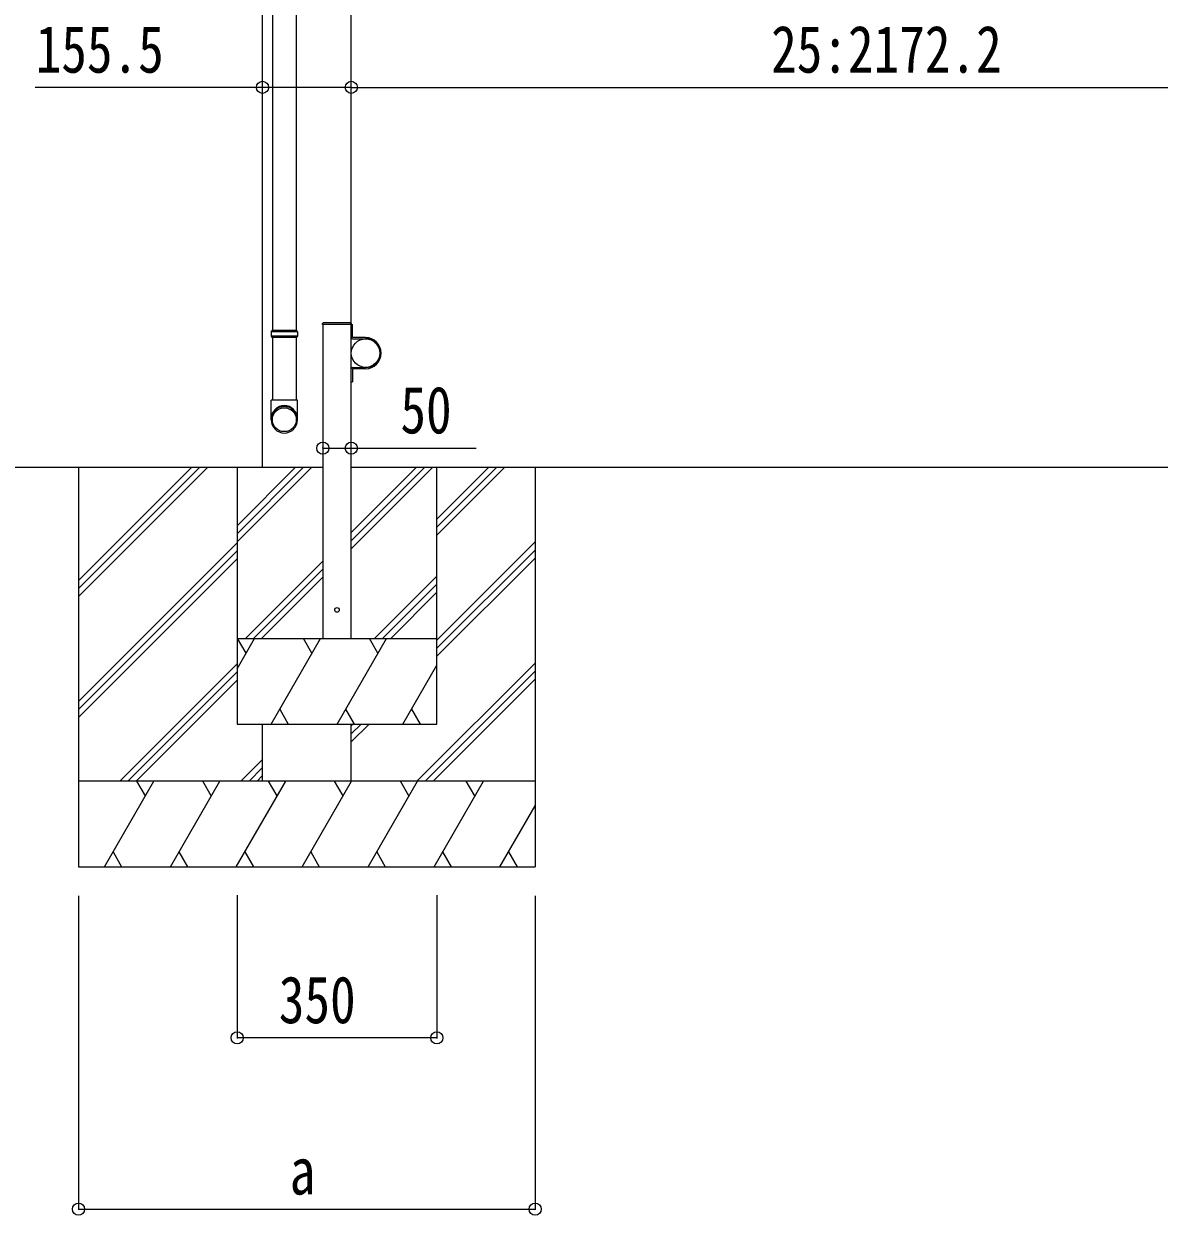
# Model space of a CAD drawing. Units: millimetres, scale not verified. Extents: x -10512 to 10512, y -7425 to 7425.
# Drawn here: x -8224 to -6235, y -4451 to -2364 of the extents above; entities that cross this region are included whole.
import ezdxf
from ezdxf.enums import TextEntityAlignment as Align

# ---------------------------------------------------------------- set-up
doc = ezdxf.new("R2010")
doc.units = ezdxf.units.MM
doc.header["$LTSCALE"] = 30
for name, color, linetype in [('0-4_YKK_13', 4, 'Continuous'), ('0-5_YKK_A1', 4, 'Continuous'), ('0-6_YKK_D', 6, 'Continuous')]:
    doc.layers.add(name, color=color, linetype=linetype)
doc.styles.add('ＭＳ ゴシック', font='')
doc.styles.get('ＭＳ ゴシック').set_extended_font_data('MS Gothic')

msp = doc.modelspace()

# ---------------------------------------------------------------- linework, layer by layer
at = {"layer": '0-4_YKK_13'}
for p, q in [((-7788.83, -2092.75), (-7788.83, -2901.25)), ((-7746.83, -2092.75), (-7746.83, -2901.25)), ((-7790.83, -2903.25), (-7789.83, -2901.25)), ((-7745.83, -2901.25), (-7789.83, -2901.25)), ((-7744.83, -2903.25), (-7745.83, -2901.25)), ((-7700.78, -2890.8), (-7700.68, -2888.75)), ((-7650.18, -2890.8), (-7700.78, -2890.8)), ((-7651.29, -2887.8), (-7699.68, -2887.8)), ((-7650.48, -2890.8), (-7648.48, -2890.8)), ((-7650.48, -2890.8), (-7650.48, -2913.5)), ((-7650.18, -2890.8), (-7650.29, -2888.75)), ((-7648.48, -2913.5), (-7648.48, -2890.8)), ((-7744.83, -2903.25), (-7790.83, -2903.25)), ((-7744.83, -2911.25), (-7790.83, -2911.25)), ((-7745.83, -2913.25), (-7789.83, -2913.25)), ((-7788.83, -2913.25), (-7788.83, -3023.25)), ((-7746.83, -2913.25), (-7746.83, -3023.25)), ((-7744.83, -2911.25), (-7745.83, -2913.25)), ((-7744.83, -2903.25), (-7744.83, -2911.25)), ((-7625.48, -2913.5), (-7648.48, -2913.5)), ((-7648.48, -2915.5), (-7625.48, -2915.5)), ((-7650.48, -2990.8), (-7650.48, -2968.1)), ((-7648.48, -2966.1), (-7625.48, -2966.1)), ((-7648.48, -2968.1), (-7648.48, -2990.8)), ((-7625.48, -2968.1), (-7648.48, -2968.1)), ((-7650.48, -2990.8), (-7648.48, -2990.8)), ((-7790.83, -3057.39), (-7790.83, -3023.25)), ((-7744.83, -3023.25), (-7790.83, -3023.25)), ((-7744.83, -3057.39), (-7744.83, -3023.25))]:
    msp.add_line(p, q, dxfattribs=at)
msp.add_lwpolyline([(-7790.83, -2903.25), (-7790.83, -2911.25), (-7789.83, -2913.25)], dxfattribs=at)
msp.add_circle((-7675.48, -3390.8), 4, dxfattribs=at)
for centre, radius, start, end in [((-7699.68, -2888.8), 1, 90, 176.99994), ((-7651.29, -2888.8), 1, 3.00011, 90), ((-7648.48, -2913.5), 2, 180, 270), ((-7625.48, -2940.8), 27.3, 270, 90), ((-7625.48, -2940.8), 25.3, 270, 90), ((-7648.48, -2968.1), 2, 90, 180)]:
    msp.add_arc(centre, radius, start, end, dxfattribs=at)
for centre, major_axis, ratio, start_param, end_param in [((-7767.83, -3055.65), (-23, 0), 0.996195, 3.1415927, 6.2831853), ((-7767.83, -3057.39), (-23, 0), 0.996195, 3.1415927, 6.2831853), ((-7767.83, -3057.39), (0, -23.43), 0.981806, 4.712389, 7.8539816)]:
    msp.add_ellipse(centre, major_axis=major_axis, ratio=ratio, start_param=start_param, end_param=end_param, dxfattribs=at)
msp.add_ellipse((-7767.83, -3057.39), major_axis=(21, 0), ratio=0.996195, dxfattribs=at)
at = {"layer": '0-5_YKK_A1'}
for p, q in [((-7805.98, -3140.8), (-7805.98, -1032.46)), ((-7700.48, -2890.8), (-7700.48, -3440.8)), ((-7650.48, -2890.8), (-7700.48, -2890.8)), ((-7650.48, -3440.8), (-7650.48, -2890.8)), ((-8257.12, -3140.8), (-7805.98, -3140.8)), ((-8128.48, -3140.75), (-8128.48, -3840.75)), ((-8128.48, -3367.38), (-7901.85, -3140.75)), ((-8128.48, -3353.23), (-7915.99, -3140.75)), ((-8128.48, -3339.09), (-7930.14, -3140.75)), ((-7850.48, -3140.8), (-7850.48, -3590.8)), ((-7850.48, -3243.15), (-7748.13, -3140.8)), ((-7850.48, -3257.29), (-7733.99, -3140.8)), ((-7850.48, -3271.44), (-7719.85, -3140.8)), ((-7850.48, -3140.8), (-7700.48, -3140.8)), ((-7650.48, -3140.8), (-5206.47, -3140.8)), ((-7650.48, -3283.57), (-7507.72, -3140.8)), ((-7650.48, -3269.43), (-7521.86, -3140.8)), ((-7650.48, -3255.28), (-7536, -3140.8)), ((-7500.48, -3259.88), (-7381.41, -3140.8)), ((-7500.48, -3245.73), (-7395.55, -3140.8)), ((-7500.48, -3231.59), (-7409.69, -3140.8)), ((-7500.48, -3590.8), (-7500.48, -3140.8)), ((-7328.48, -3140.75), (-7328.48, -3840.75)), ((-8128.48, -3551.22), (-7850.48, -3273.22)), ((-7500.48, -3443.72), (-7328.48, -3271.72)), ((-8128.48, -3565.36), (-7850.48, -3287.37)), ((-7500.48, -3457.86), (-7328.48, -3285.87)), ((-8128.48, -3579.51), (-7850.48, -3301.51)), ((-7836.01, -3440.8), (-7700.48, -3305.28)), ((-7500.48, -3472.01), (-7328.48, -3300.01)), ((-7821.86, -3440.8), (-7700.48, -3319.43)), ((-7807.72, -3440.8), (-7700.48, -3333.57)), ((-7609.73, -3440.8), (-7500.48, -3331.56)), ((-7595.59, -3440.8), (-7500.48, -3345.7)), ((-7581.45, -3440.8), (-7500.48, -3359.84)), ((-7850.48, -3493.92), (-7819.82, -3440.8)), ((-7850.48, -3440.8), (-7500.48, -3440.8)), ((-7834.82, -3466.79), (-7849.82, -3440.8)), ((-7790.95, -3590.8), (-7704.35, -3440.8)), ((-7719.35, -3466.79), (-7734.35, -3440.8)), ((-7675.48, -3590.8), (-7588.88, -3440.8)), ((-7603.88, -3466.79), (-7618.88, -3440.8)), ((-8055.88, -3690.75), (-7850.48, -3485.36)), ((-7535.38, -3690.75), (-7328.48, -3483.86)), ((-8041.73, -3690.75), (-7850.48, -3499.5)), ((-7560.01, -3590.8), (-7500.48, -3487.7)), ((-7521.23, -3690.75), (-7328.48, -3498)), ((-8027.59, -3690.75), (-7850.48, -3513.64)), ((-7507.09, -3690.75), (-7328.48, -3512.14)), ((-7775.95, -3564.83), (-7760.95, -3590.8)), ((-7660.48, -3564.82), (-7645.48, -3590.8)), ((-7545.01, -3564.82), (-7530.01, -3590.8)), ((-7650.48, -3593.72), (-7646.24, -3589.48)), ((-7850.48, -3590.8), (-7500.48, -3590.8)), ((-7805.98, -3690.75), (-7805.98, -3590.8)), ((-7650.48, -3622.01), (-7619.28, -3590.8)), ((-7650.48, -3607.86), (-7633.43, -3590.8)), ((-7650.48, -3690.75), (-7650.48, -3590.8)), ((-7843.74, -3690.75), (-7806.48, -3653.49)), ((-7829.6, -3690.75), (-7806.48, -3667.63)), ((-7328.48, -3690.75), (-8128.48, -3690.75)), ((-8082.91, -3840.75), (-7996.3, -3690.75)), ((-8011.3, -3716.73), (-8026.31, -3690.74)), ((-7967.44, -3840.75), (-7880.83, -3690.75)), ((-7895.83, -3716.73), (-7910.84, -3690.74)), ((-7851.97, -3840.74), (-7765.36, -3690.75)), ((-7815.46, -3690.75), (-7806.48, -3681.77)), ((-7780.37, -3716.73), (-7795.37, -3690.75)), ((-7736.5, -3840.75), (-7649.89, -3690.75)), ((-7664.9, -3716.73), (-7679.9, -3690.75)), ((-7621.03, -3840.75), (-7534.42, -3690.75)), ((-7549.42, -3716.73), (-7564.43, -3690.75)), ((-7505.56, -3840.75), (-7418.96, -3690.75)), ((-7433.96, -3716.73), (-7448.96, -3690.75)), ((-7390.09, -3840.75), (-7328.48, -3734.04)), ((-8067.91, -3814.77), (-8052.91, -3840.74)), ((-7952.44, -3814.77), (-7937.44, -3840.74)), ((-7836.97, -3814.77), (-7821.97, -3840.74)), ((-7721.5, -3814.76), (-7706.5, -3840.75)), ((-7606.03, -3814.77), (-7591.03, -3840.75)), ((-7490.56, -3814.77), (-7475.56, -3840.75)), ((-7375.09, -3814.77), (-7360.09, -3840.75)), ((-8128.48, -3840.75), (-7328.48, -3840.75))]:
    msp.add_line(p, q, dxfattribs=at)
msp.add_lwpolyline([(-7650.48, -3140.8), (-7650.48, -1011.8), (-7670.48, -1011.8), (-7701.34, -1015.05)], dxfattribs=at)
msp.add_circle((-7625.48, -2940.8), 25, dxfattribs=at)
at = {"layer": '0-6_YKK_D'}
for p, q in [((-7650.48, -2475.05), (-5531.35, -2475.05)), ((-7700.48, -3107.24), (-7700.48, -3106.24)), ((-8128.48, -3891.75), (-8128.48, -4441.75)), ((-7850.48, -3890.8), (-7850.48, -4141.75)), ((-7500.48, -3890.8), (-7500.48, -4141.75)), ((-7328.48, -3891.75), (-7328.48, -4441.75)), ((-7500.48, -4140.75), (-7850.48, -4140.75)), ((-8128.48, -4440.75), (-7328.48, -4440.75))]:
    msp.add_line(p, q, dxfattribs=at)
for points in [[(-7650.48, -2475.05), (-7805.98, -2475.05), (-8204.48, -2475.05)], [(-7700.48, -3107.24), (-7650.48, -3107.24), (-7431.48, -3107.24)]]:
    msp.add_lwpolyline(points, dxfattribs=at)
for centre in [(-7805.98, -2475.05), (-7650.48, -2475.05), (-7650.48, -2475.05), (-7700.48, -3107.24), (-7650.48, -3107.24), (-7850.48, -4140.75), (-7500.48, -4140.75), (-8128.48, -4440.75), (-7328.48, -4440.75)]:
    msp.add_circle(centre, 10.62, dxfattribs=at)

# ---------------------------------------------------------------- texts
at = {"layer": '0-6_YKK_D', "style": 'ＭＳ ゴシック', "width": 0.8}
for s, p in [('155.5', (-8203.48, -2474.05)), ('25:2172.2', (-6914.91, -2474.05)), ('50', (-7564.48, -3106.24)), ('350', (-7777.48, -4139.75)), ('a', (-7758.48, -4439.75))]:
    msp.add_text(s, height=82.48, dxfattribs=at).set_placement(p, align=Align.BOTTOM_LEFT)

doc.saveas('drawing.dxf')
